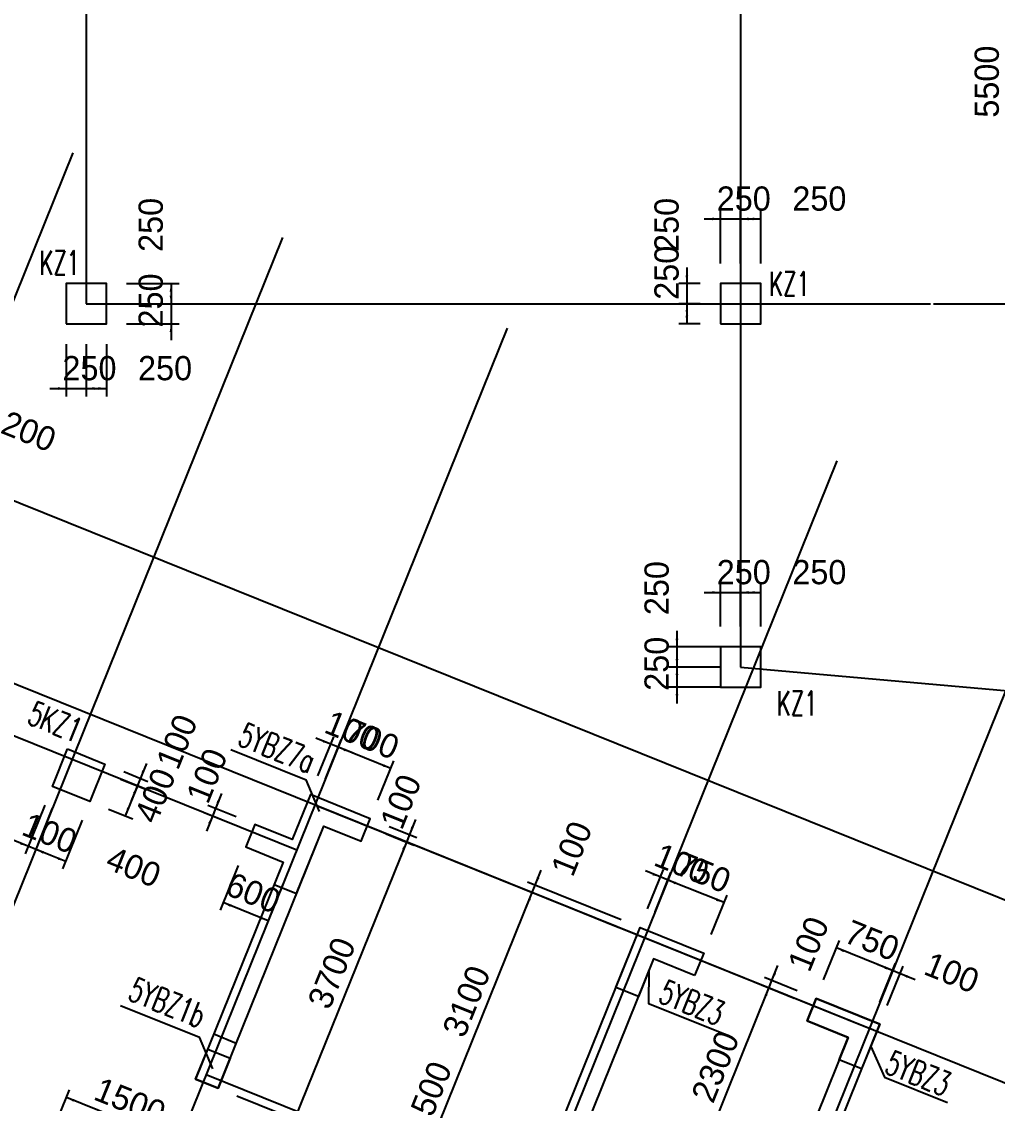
# Model space of a CAD drawing. Extents: x 387171 to 699106, y 11966 to 245688.
# Drawn here: x 554158 to 566237, y 78685 to 92081 of the extents above; entities that cross this region are included whole.
import ezdxf

# ---------------------------------------------------------------- set-up
doc = ezdxf.new("R2010")
doc.units = 0
doc.header["$LTSCALE"] = 100
doc.header["$MEASUREMENT"] = 0
doc.linetypes.add('DASHED', pattern=[19.05, 12.7, -6.35])
for name, color, linetype in [('b边缘构件', 235, 'Continuous'), ('COLU', 7, 'Continuous'), ('colu-主楼', 7, 'Continuous'), ('COLU_DASH', 9, 'DASHED'), ('DIM', 3, 'Continuous'), ('DOTE', 253, 'Continuous'), ('L-AXIS', 3, 'Continuous'), ('NUM', 7, 'Continuous'), ('wall-主楼', 2, 'Continuous'), ('Y阴影', 254, 'Continuous'), ('小尺寸', 4, 'Continuous'), ('边缘构件标注', 1, 'Continuous')]:
    doc.layers.add(name, color=color, linetype=linetype)
doc.styles.add('hztxt', font='hztxt')
doc.styles.get("Standard").update_dxf_attribs({"font": 'standard'})
doc.dimstyles.get("Standard").update_dxf_attribs({"dimtxt": 300, "dimasz": 100, "dimexe": 100, "dimexo": 250, "dimgap": 100, "dimtad": 0, "dimtoh": 1, "dimdec": 0, "dimdsep": 46, "dimcen": 0.09, "dimclrt": 7, "dimadec": 0, "dimazin": 0, "dimtfac": 1, "dimtdec": 4, "dimtofl": 0, "dimtmove": 0, "dimatfit": 3, "dimfxl": 1, "dimtolj": 1, "dimtzin": 0, "dimarcsym": 0})

# ---------------------------------------------------------------- blocks, each defined once
blk = doc.blocks.new('*D2089')
at = {"layer": 'L-AXIS', "color": 0, "linetype": 'ByBlock', "lineweight": -2}
for p, q in [((565446, 94088), (566558, 94088)), ((566458, 88588), (566458, 94088)), ((565446, 88588), (566558, 88588))]:
    blk.add_line(p, q, dxfattribs=at)
for points in [[(566458, 94088), (566474, 93988), (566441, 93988)], [(566458, 88588), (566441, 88688), (566474, 88688)]]:
    blk.add_solid(points, dxfattribs=at)
at = {"layer": 'L-AXIS', "color": 7, "linetype": 'Continuous', "lineweight": -2, "insert": (566108, 91338), "char_height": 300, "width": 780, "attachment_point": 5, "rotation": 90, "style": 'hztxt'}
blk.add_mtext('5500', dxfattribs=at)
blk = doc.blocks.new('*D1803')
at = {"layer": '小尺寸', "color": 0, "linetype": 'ByBlock', "lineweight": -2}
for p, q in [((555422, 82794), (555721, 82673)), ((555703, 82896), (555516, 82432)), ((555384, 82701), (555684, 82580))]:
    blk.add_line(p, q, dxfattribs=at)
for points in [[(555628, 82710), (555650, 82809), (555681, 82797)], [(555591, 82618), (555569, 82519), (555538, 82531)]]:
    blk.add_solid(points, dxfattribs=at)
at = {"layer": '小尺寸', "color": 7, "linetype": 'Continuous', "lineweight": -2, "insert": (556081, 83164), "char_height": 300, "width": 476.67, "attachment_point": 5, "rotation": 68.0454, "style": 'hztxt'}
blk.add_mtext('100', dxfattribs=at)
blk = doc.blocks.new('*D1401')
at = {"layer": '小尺寸', "color": 0, "linetype": 'ByBlock', "lineweight": -2}
for p, q in [((555384, 82701), (555684, 82580)), ((555591, 82618), (555441, 82247)), ((555235, 82330), (555534, 82209))]:
    blk.add_line(p, q, dxfattribs=at)
for points in [[(555591, 82618), (555569, 82519), (555538, 82531)], [(555441, 82247), (555463, 82346), (555494, 82333)]]:
    blk.add_solid(points, dxfattribs=at)
at = {"layer": '小尺寸', "color": 7, "linetype": 'Continuous', "lineweight": -2, "insert": (555812, 82497), "char_height": 300, "width": 576.67, "attachment_point": 5, "rotation": 68.0454, "style": 'hztxt'}
blk.add_mtext('400', dxfattribs=at)
blk = doc.blocks.new('*D1319')
at = {"layer": '小尺寸', "color": 0, "linetype": 'ByBlock', "lineweight": -2}
for p, q in [((554538, 82341), (554295, 81738)), ((554909, 82191), (554666, 81589)), ((554704, 81681), (554333, 81831))]:
    blk.add_line(p, q, dxfattribs=at)
for points in [[(554333, 81831), (554432, 81809), (554419, 81778)], [(554704, 81681), (554605, 81703), (554617, 81734)]]:
    blk.add_solid(points, dxfattribs=at)
at = {"layer": '小尺寸', "color": 7, "linetype": 'Continuous', "lineweight": -2, "insert": (555545, 81612), "char_height": 300, "width": 576.67, "attachment_point": 5, "rotation": 338.0454, "style": 'hztxt'}
blk.add_mtext('400', dxfattribs=at)
blk = doc.blocks.new('*D891')
at = {"layer": '小尺寸', "color": 0, "linetype": 'ByBlock', "lineweight": -2}
for p, q in [((554446, 82378), (554203, 81776)), ((554538, 82341), (554295, 81738)), ((554518, 81756), (554055, 81943))]:
    blk.add_line(p, q, dxfattribs=at)
for points in [[(554240, 81868), (554141, 81890), (554153, 81921)], [(554333, 81831), (554432, 81809), (554419, 81778)]]:
    blk.add_solid(points, dxfattribs=at)
at = {"layer": '小尺寸', "color": 7, "linetype": 'Continuous', "lineweight": -2, "insert": (554506, 82030), "char_height": 300, "width": 476.67, "attachment_point": 5, "rotation": 338.0454, "style": 'hztxt'}
blk.add_mtext('100', dxfattribs=at)
blk = doc.blocks.new('*D1137')
at = {"layer": '小尺寸', "color": 0, "linetype": 'ByBlock', "lineweight": -2}
for p, q in [((559132, 77956), (559319, 78419)), ((559829, 78214), (559226, 78457)), ((559642, 77750), (559039, 77993))]:
    blk.add_line(p, q, dxfattribs=at)
for points in [[(559319, 78419), (559297, 78320), (559266, 78333)], [(559132, 77956), (559154, 78055), (559185, 78042)]]:
    blk.add_solid(points, dxfattribs=at)
at = {"layer": '小尺寸', "color": 7, "linetype": 'Continuous', "lineweight": -2, "insert": (559230, 78868), "char_height": 300, "width": 566.67, "attachment_point": 5, "rotation": 68.0454, "style": 'hztxt'}
blk.add_mtext('500', dxfattribs=at)
blk = doc.blocks.new('*D681')
at = {"layer": '小尺寸', "color": 0, "linetype": 'ByBlock', "lineweight": -2}
for p, q in [((560403, 81109), (560590, 81573)), ((561544, 80865), (560385, 81332)), ((561582, 80957), (560422, 81425))]:
    blk.add_line(p, q, dxfattribs=at)
for points in [[(560515, 81387), (560537, 81486), (560568, 81474)], [(560478, 81295), (560456, 81196), (560425, 81208)]]:
    blk.add_solid(points, dxfattribs=at)
at = {"layer": '小尺寸', "color": 7, "linetype": 'Continuous', "lineweight": -2, "insert": (560968, 81841), "char_height": 300, "width": 476.67, "attachment_point": 5, "rotation": 68.0454, "style": 'hztxt'}
blk.add_mtext('100', dxfattribs=at)
blk = doc.blocks.new('*D432')
at = {"layer": '小尺寸', "color": 0, "linetype": 'ByBlock', "lineweight": -2}
for p, q in [((563334, 79928), (563521, 80391)), ((563761, 80079), (563353, 80243)), ((563724, 79986), (563316, 80150))]:
    blk.add_line(p, q, dxfattribs=at)
for points in [[(563446, 80206), (563468, 80305), (563499, 80292)], [(563409, 80113), (563387, 80014), (563356, 80027)]]:
    blk.add_solid(points, dxfattribs=at)
at = {"layer": '小尺寸', "color": 7, "linetype": 'Continuous', "lineweight": -2, "insert": (563899, 80660), "char_height": 300, "width": 476.67, "attachment_point": 5, "rotation": 68.0454, "style": 'hztxt'}
blk.add_mtext('100', dxfattribs=at)
blk = doc.blocks.new('*D2592')
at = {"layer": '小尺寸', "color": 0, "linetype": 'ByBlock', "lineweight": -2}
for p, q in [((562549, 77980), (563409, 80113)), ((563724, 79986), (563316, 80150)), ((563374, 77647), (562456, 78017))]:
    blk.add_line(p, q, dxfattribs=at)
for points in [[(563409, 80113), (563387, 80014), (563356, 80027)], [(562549, 77980), (562571, 78079), (562602, 78066)]]:
    blk.add_solid(points, dxfattribs=at)
at = {"layer": '小尺寸', "color": 7, "linetype": 'Continuous', "lineweight": -2, "insert": (562747, 79140), "char_height": 300, "width": 780, "attachment_point": 5, "rotation": 68.0454, "style": 'hztxt'}
blk.add_mtext('2300', dxfattribs=at)
blk = doc.blocks.new('*D2171')
at = {"layer": '小尺寸', "color": 0, "linetype": 'ByBlock', "lineweight": -2}
for p, q in [((565219, 80217), (564755, 80404)), ((564782, 79937), (564978, 80422)), ((564875, 79899), (565071, 80385))]:
    blk.add_line(p, q, dxfattribs=at)
for points in [[(564941, 80330), (564842, 80351), (564854, 80382)], [(565033, 80292), (565132, 80270), (565120, 80239)]]:
    blk.add_solid(points, dxfattribs=at)
at = {"layer": '小尺寸', "color": 7, "linetype": 'Continuous', "lineweight": -2, "insert": (565674, 80303), "char_height": 300, "width": 476.67, "attachment_point": 5, "rotation": 338.0454, "style": 'hztxt'}
blk.add_mtext('100', dxfattribs=at)
blk = doc.blocks.new('*D1732')
at = {"layer": '小尺寸', "color": 0, "linetype": 'ByBlock', "lineweight": -2}
for p, q in [((564087, 80217), (564282, 80703)), ((564941, 80330), (564245, 80610)), ((564782, 79937), (564978, 80422))]:
    blk.add_line(p, q, dxfattribs=at)
for points in [[(564245, 80610), (564344, 80588), (564332, 80557)], [(564941, 80330), (564842, 80351), (564854, 80382)]]:
    blk.add_solid(points, dxfattribs=at)
at = {"layer": '小尺寸', "color": 7, "linetype": 'Continuous', "lineweight": -2, "insert": (564686, 80702), "char_height": 300, "width": 566.67, "attachment_point": 5, "rotation": 338.0454, "style": 'hztxt'}
blk.add_mtext('750', dxfattribs=at)
blk = doc.blocks.new('*D1312')
at = {"layer": '小尺寸', "color": 0, "linetype": 'ByBlock', "lineweight": -2}
for p, q in [((562000, 81058), (562196, 81544)), ((562854, 81171), (562158, 81451)), ((562696, 80778), (562891, 81263))]:
    blk.add_line(p, q, dxfattribs=at)
for points in [[(562158, 81451), (562257, 81429), (562245, 81398)], [(562854, 81171), (562755, 81193), (562767, 81224)]]:
    blk.add_solid(points, dxfattribs=at)
at = {"layer": '小尺寸', "color": 7, "linetype": 'Continuous', "lineweight": -2, "insert": (562600, 81543), "char_height": 300, "width": 566.67, "attachment_point": 5, "rotation": 338.0454, "style": 'hztxt'}
blk.add_mtext('750', dxfattribs=at)
blk = doc.blocks.new('*D1259')
at = {"layer": '小尺寸', "color": 0, "linetype": 'ByBlock', "lineweight": -2}
for p, q in [((561907, 81096), (562103, 81581)), ((562344, 81376), (561880, 81563)), ((562000, 81058), (562196, 81544))]:
    blk.add_line(p, q, dxfattribs=at)
for points in [[(562066, 81489), (561967, 81510), (561979, 81541)], [(562158, 81451), (562257, 81429), (562245, 81398)]]:
    blk.add_solid(points, dxfattribs=at)
at = {"layer": '小尺寸', "color": 7, "linetype": 'Continuous', "lineweight": -2, "insert": (562332, 81651), "char_height": 300, "width": 476.67, "attachment_point": 5, "rotation": 338.0454, "style": 'hztxt'}
blk.add_mtext('100', dxfattribs=at)
blk = doc.blocks.new('*D18')
at = {"layer": '小尺寸', "color": 0, "linetype": 'ByBlock', "lineweight": -2}
for p, q in [((560988, 81089), (560385, 81332)), ((559319, 78419), (560478, 81295)), ((559829, 78214), (559226, 78457))]:
    blk.add_line(p, q, dxfattribs=at)
for points in [[(560478, 81295), (560456, 81196), (560425, 81208)], [(559319, 78419), (559341, 78518), (559372, 78506)]]:
    blk.add_solid(points, dxfattribs=at)
at = {"layer": '小尺寸', "color": 7, "linetype": 'Continuous', "lineweight": -2, "insert": (559666, 79950), "char_height": 300, "width": 775, "attachment_point": 5, "rotation": 68.0454, "style": 'hztxt'}
blk.add_mtext('3100', dxfattribs=at)
blk = doc.blocks.new('*D414')
at = {"layer": '小尺寸', "color": 0, "linetype": 'ByBlock', "lineweight": -2}
for p, q in [((556839, 81629), (556617, 81078)), ((557393, 81399), (557174, 80854)), ((557211, 80947), (556654, 81171))]:
    blk.add_line(p, q, dxfattribs=at)
for points in [[(556654, 81171), (556753, 81149), (556741, 81118)], [(557211, 80947), (557112, 80969), (557124, 81000)]]:
    blk.add_solid(points, dxfattribs=at)
at = {"layer": '小尺寸', "color": 7, "linetype": 'Continuous', "lineweight": -2, "insert": (557026, 81291), "char_height": 300, "width": 556.67, "attachment_point": 5, "rotation": 338.0454, "style": 'hztxt'}
blk.add_mtext('600', dxfattribs=at)
blk = doc.blocks.new('*D2997')
at = {"layer": '小尺寸', "color": 0, "linetype": 'ByBlock', "lineweight": -2}
for p, q in [((557919, 82703), (558115, 83189)), ((558727, 82834), (558077, 83096)), ((558568, 82442), (558764, 82927))]:
    blk.add_line(p, q, dxfattribs=at)
for points in [[(558077, 83096), (558176, 83074), (558164, 83043)], [(558727, 82834), (558628, 82856), (558640, 82887)]]:
    blk.add_solid(points, dxfattribs=at)
at = {"layer": '小尺寸', "color": 7, "linetype": 'Continuous', "lineweight": -2, "insert": (558495, 83197), "char_height": 300, "width": 566.67, "attachment_point": 5, "rotation": 338.0454, "style": 'hztxt'}
blk.add_mtext('700', dxfattribs=at)
blk = doc.blocks.new('*D2947')
at = {"layer": '小尺寸', "color": 0, "linetype": 'ByBlock', "lineweight": -2}
for p, q in [((558263, 83021), (557799, 83208)), ((557826, 82741), (558022, 83226)), ((557919, 82703), (558115, 83189))]:
    blk.add_line(p, q, dxfattribs=at)
for points in [[(557985, 83134), (557886, 83156), (557898, 83186)], [(558077, 83096), (558176, 83074), (558164, 83043)]]:
    blk.add_solid(points, dxfattribs=at)
at = {"layer": '小尺寸', "color": 7, "linetype": 'Continuous', "lineweight": -2, "insert": (558251, 83296), "char_height": 300, "width": 476.67, "attachment_point": 5, "rotation": 338.0454, "style": 'hztxt'}
blk.add_mtext('100', dxfattribs=at)
blk = doc.blocks.new('*D2541')
at = {"layer": '小尺寸', "color": 0, "linetype": 'ByBlock', "lineweight": -2}
for p, q in [((556632, 82521), (556445, 82058)), ((556775, 82140), (556427, 82280)), ((556813, 82233), (556464, 82373))]:
    blk.add_line(p, q, dxfattribs=at)
for points in [[(556557, 82336), (556579, 82435), (556610, 82422)], [(556520, 82243), (556498, 82144), (556467, 82157)]]:
    blk.add_solid(points, dxfattribs=at)
at = {"layer": '小尺寸', "color": 7, "linetype": 'Continuous', "lineweight": -2, "insert": (556452, 82743), "char_height": 300, "width": 476.67, "attachment_point": 5, "rotation": 68.0454, "style": 'hztxt'}
blk.add_mtext('100', dxfattribs=at)
blk = doc.blocks.new('*D2108')
at = {"layer": '小尺寸', "color": 0, "linetype": 'ByBlock', "lineweight": -2}
for p, q in [((558707, 82116), (559052, 81977)), ((559034, 82200), (558847, 81736)), ((558669, 82024), (559014, 81885))]:
    blk.add_line(p, q, dxfattribs=at)
for points in [[(558959, 82015), (558981, 82114), (559012, 82101)], [(558921, 81922), (558899, 81823), (558869, 81835)]]:
    blk.add_solid(points, dxfattribs=at)
at = {"layer": '小尺寸', "color": 7, "linetype": 'Continuous', "lineweight": -2, "insert": (558853, 82422), "char_height": 300, "width": 476.67, "attachment_point": 5, "rotation": 68.0454, "style": 'hztxt'}
blk.add_mtext('100', dxfattribs=at)
blk = doc.blocks.new('*D1209')
at = {"layer": '小尺寸', "color": 0, "linetype": 'ByBlock', "lineweight": -2}
for p, q in [((553796, 86918), (553239, 87143)), ((553362, 86913), (553462, 87161)), ((553548, 86838), (553648, 87086))]:
    blk.add_line(p, q, dxfattribs=at)
for points in [[(553425, 87068), (553326, 87090), (553338, 87121)], [(553610, 86993), (553709, 86971), (553697, 86940)]]:
    blk.add_solid(points, dxfattribs=at)
at = {"layer": '小尺寸', "color": 7, "linetype": 'Continuous', "lineweight": -2, "insert": (554247, 87006), "char_height": 300, "width": 566.67, "attachment_point": 5, "rotation": 338.0454, "style": 'hztxt'}
blk.add_mtext('200', dxfattribs=at)
blk = doc.blocks.new('*D934')
at = {"layer": '小尺寸', "color": 0, "linetype": 'ByBlock', "lineweight": -2}
for p, q in [((554621, 78534), (554749, 78852)), ((556103, 78198), (554712, 78759)), ((556012, 77973), (556140, 78291))]:
    blk.add_line(p, q, dxfattribs=at)
for points in [[(554712, 78759), (554811, 78737), (554798, 78706)], [(556103, 78198), (556004, 78220), (556016, 78251)]]:
    blk.add_solid(points, dxfattribs=at)
at = {"layer": '小尺寸', "color": 7, "linetype": 'Continuous', "lineweight": -2, "insert": (555501, 78710), "char_height": 300, "width": 690, "attachment_point": 5, "rotation": 338.0454, "style": 'hztxt'}
blk.add_mtext('1500', dxfattribs=at)
blk = doc.blocks.new('*D1081')
at = {"layer": '小尺寸', "color": 0, "linetype": 'ByBlock', "lineweight": -2}
for p, q in [((558669, 82023), (559014, 81884)), ((558921, 81922), (557538, 78490)), ((556822, 78779), (557631, 78453))]:
    blk.add_line(p, q, dxfattribs=at)
for points in [[(558921, 81922), (558899, 81823), (558868, 81835)], [(557538, 78490), (557560, 78589), (557591, 78577)]]:
    blk.add_solid(points, dxfattribs=at)
at = {"layer": '小尺寸', "color": 7, "linetype": 'Continuous', "lineweight": -2, "insert": (557998, 80299), "char_height": 300, "width": 780, "attachment_point": 5, "rotation": 68.0454, "style": 'hztxt'}
blk.add_mtext('3700', dxfattribs=at)
blk = doc.blocks.new('*D152')
at = {"layer": 'DIM', "color": 0, "linetype": 'ByBlock', "lineweight": -2}
for p, q in [((562394, 89038), (562394, 88388)), ((562558, 88838), (562294, 88838)), ((562558, 88588), (562294, 88588))]:
    blk.add_line(p, q, dxfattribs=at)
for points in [[(562394, 88838), (562377, 88938), (562410, 88938)], [(562394, 88588), (562410, 88488), (562377, 88488)]]:
    blk.add_solid(points, dxfattribs=at)
at = {"layer": 'DIM', "color": 7, "linetype": 'Continuous', "lineweight": -2, "insert": (562144, 89564), "char_height": 300, "width": 566.67, "attachment_point": 5, "rotation": 90, "style": 'hztxt'}
blk.add_mtext('250', dxfattribs=at)
blk = doc.blocks.new('*D119')
at = {"layer": 'DIM', "color": 0, "linetype": 'ByBlock', "lineweight": -2}
for p, q in [((562558, 88588), (562294, 88588)), ((562394, 88588), (562394, 88338)), ((562558, 88338), (562294, 88338))]:
    blk.add_line(p, q, dxfattribs=at)
for points in [[(562394, 88588), (562410, 88488), (562377, 88488)], [(562394, 88338), (562377, 88438), (562410, 88438)]]:
    blk.add_solid(points, dxfattribs=at)
at = {"layer": 'DIM', "color": 7, "linetype": 'Continuous', "lineweight": -2, "insert": (562144, 88971), "char_height": 300, "width": 566.67, "attachment_point": 5, "rotation": 90, "style": 'hztxt'}
blk.add_mtext('250', dxfattribs=at)
blk = doc.blocks.new('*D2670')
at = {"layer": 'DIM', "color": 0, "linetype": 'ByBlock', "lineweight": -2}
for p, q in [((562608, 89638), (563258, 89638)), ((562808, 89088), (562808, 89738)), ((563058, 89088), (563058, 89738))]:
    blk.add_line(p, q, dxfattribs=at)
for points in [[(562808, 89638), (562708, 89621), (562708, 89655)], [(563058, 89638), (563158, 89655), (563158, 89621)]]:
    blk.add_solid(points, dxfattribs=at)
at = {"layer": 'DIM', "color": 7, "linetype": 'Continuous', "lineweight": -2, "insert": (563098, 89888), "char_height": 300, "width": 566.67, "attachment_point": 5, "style": 'hztxt'}
blk.add_mtext('250', dxfattribs=at)
blk = doc.blocks.new('*D2271')
at = {"layer": 'DIM', "color": 0, "linetype": 'ByBlock', "lineweight": -2}
for p, q in [((563058, 89088), (563058, 89738)), ((563058, 89638), (563308, 89638)), ((563308, 89088), (563308, 89738))]:
    blk.add_line(p, q, dxfattribs=at)
for points in [[(563058, 89638), (563158, 89655), (563158, 89621)], [(563308, 89638), (563208, 89621), (563208, 89655)]]:
    blk.add_solid(points, dxfattribs=at)
at = {"layer": 'DIM', "color": 7, "linetype": 'Continuous', "lineweight": -2, "insert": (564034, 89888), "char_height": 300, "width": 566.67, "attachment_point": 5, "style": 'hztxt'}
blk.add_mtext('250', dxfattribs=at)
blk = doc.blocks.new('*D799')
at = {"layer": 'DIM', "color": 0, "linetype": 'ByBlock', "lineweight": -2}
for p, q in [((555458, 88838), (556108, 88838)), ((556008, 88838), (556008, 88588)), ((555458, 88588), (556108, 88588))]:
    blk.add_line(p, q, dxfattribs=at)
for points in [[(556008, 88838), (556025, 88738), (555991, 88738)], [(556008, 88588), (555991, 88688), (556025, 88688)]]:
    blk.add_solid(points, dxfattribs=at)
at = {"layer": 'DIM', "color": 7, "linetype": 'Continuous', "lineweight": -2, "insert": (555758, 89564), "char_height": 300, "width": 566.67, "attachment_point": 5, "rotation": 90, "style": 'hztxt'}
blk.add_mtext('250', dxfattribs=at)
blk = doc.blocks.new('*D398')
at = {"layer": 'DIM', "color": 0, "linetype": 'ByBlock', "lineweight": -2}
for p, q in [((556008, 88788), (556008, 88138)), ((555458, 88588), (556108, 88588)), ((555458, 88338), (556108, 88338))]:
    blk.add_line(p, q, dxfattribs=at)
for points in [[(556008, 88588), (555991, 88688), (556025, 88688)], [(556008, 88338), (556025, 88238), (555991, 88238)]]:
    blk.add_solid(points, dxfattribs=at)
at = {"layer": 'DIM', "color": 7, "linetype": 'Continuous', "lineweight": -2, "insert": (555758, 88628), "char_height": 300, "width": 566.67, "attachment_point": 5, "rotation": 90, "style": 'hztxt'}
blk.add_mtext('250', dxfattribs=at)
blk = doc.blocks.new('*D313')
at = {"layer": 'DIM', "color": 0, "linetype": 'ByBlock', "lineweight": -2}
for p, q in [((554708, 88088), (554708, 87438)), ((554958, 88088), (554958, 87438)), ((554508, 87538), (555158, 87538))]:
    blk.add_line(p, q, dxfattribs=at)
for points in [[(554708, 87538), (554608, 87521), (554608, 87555)], [(554958, 87538), (555058, 87555), (555058, 87521)]]:
    blk.add_solid(points, dxfattribs=at)
at = {"layer": 'DIM', "color": 7, "linetype": 'Continuous', "lineweight": -2, "insert": (554998, 87788), "char_height": 300, "width": 566.67, "attachment_point": 5, "style": 'hztxt'}
blk.add_mtext('250', dxfattribs=at)
blk = doc.blocks.new('*D2908')
at = {"layer": 'DIM', "color": 0, "linetype": 'ByBlock', "lineweight": -2}
for p, q in [((554958, 88088), (554958, 87438)), ((555208, 88088), (555208, 87438)), ((554958, 87538), (555208, 87538))]:
    blk.add_line(p, q, dxfattribs=at)
for points in [[(554958, 87538), (555058, 87555), (555058, 87521)], [(555208, 87538), (555108, 87521), (555108, 87555)]]:
    blk.add_solid(points, dxfattribs=at)
at = {"layer": 'DIM', "color": 7, "linetype": 'Continuous', "lineweight": -2, "insert": (555934, 87788), "char_height": 300, "width": 566.67, "attachment_point": 5, "style": 'hztxt'}
blk.add_mtext('250', dxfattribs=at)
blk = doc.blocks.new('*D2830')
at = {"layer": 'DIM', "color": 0, "linetype": 'ByBlock', "lineweight": -2}
for p, q in [((562808, 84589), (562808, 85112)), ((563058, 84589), (563058, 85112)), ((562608, 85012), (563258, 85012))]:
    blk.add_line(p, q, dxfattribs=at)
for points in [[(562808, 85012), (562708, 84995), (562708, 85029)], [(563058, 85012), (563158, 85029), (563158, 84995)]]:
    blk.add_solid(points, dxfattribs=at)
at = {"layer": 'DIM', "color": 7, "linetype": 'Continuous', "lineweight": -2, "insert": (563098, 85262), "char_height": 300, "width": 566.67, "attachment_point": 5, "style": 'hztxt'}
blk.add_mtext('250', dxfattribs=at)
blk = doc.blocks.new('*D457')
at = {"layer": 'DIM', "color": 0, "linetype": 'ByBlock', "lineweight": -2}
for p, q in [((563058, 84589), (563058, 85112)), ((563308, 84589), (563308, 85112)), ((563058, 85012), (563308, 85012))]:
    blk.add_line(p, q, dxfattribs=at)
for points in [[(563058, 85012), (563158, 85029), (563158, 84995)], [(563308, 85012), (563208, 84995), (563208, 85029)]]:
    blk.add_solid(points, dxfattribs=at)
at = {"layer": 'DIM', "color": 7, "linetype": 'Continuous', "lineweight": -2, "insert": (564034, 85262), "char_height": 300, "width": 566.67, "attachment_point": 5, "style": 'hztxt'}
blk.add_mtext('250', dxfattribs=at)
blk = doc.blocks.new('*D2448')
at = {"layer": 'DIM', "color": 0, "linetype": 'ByBlock', "lineweight": -2}
for p, q in [((562271, 84539), (562271, 83889)), ((562808, 84339), (562171, 84339)), ((562808, 84089), (562171, 84089))]:
    blk.add_line(p, q, dxfattribs=at)
for points in [[(562271, 84339), (562254, 84439), (562288, 84439)], [(562271, 84089), (562288, 83989), (562254, 83989)]]:
    blk.add_solid(points, dxfattribs=at)
at = {"layer": 'DIM', "color": 7, "linetype": 'Continuous', "lineweight": -2, "insert": (562021, 85066), "char_height": 300, "width": 566.67, "attachment_point": 5, "rotation": 90, "style": 'hztxt'}
blk.add_mtext('250', dxfattribs=at)
blk = doc.blocks.new('*D40')
at = {"layer": 'DIM', "color": 0, "linetype": 'ByBlock', "lineweight": -2}
for p, q in [((562271, 84289), (562271, 83639)), ((562808, 84089), (562171, 84089)), ((562808, 83839), (562171, 83839))]:
    blk.add_line(p, q, dxfattribs=at)
for points in [[(562271, 84089), (562254, 84189), (562288, 84189)], [(562271, 83839), (562288, 83739), (562254, 83739)]]:
    blk.add_solid(points, dxfattribs=at)
at = {"layer": 'DIM', "color": 7, "linetype": 'Continuous', "lineweight": -2, "insert": (562021, 84129), "char_height": 300, "width": 566.67, "attachment_point": 5, "rotation": 90, "style": 'hztxt'}
blk.add_mtext('250', dxfattribs=at)

msp = doc.modelspace()

# ---------------------------------------------------------------- hatches: boundary and pattern name
at = {"layer": 'Y阴影'}
h = msp.add_hatch(dxfattribs=at)
h.set_pattern_fill('ANSI31', color=256, scale=25, angle=-21.95462, style=0)
h.set_pattern_definition([])
h.paths.add_polyline_path([(557899, 82118.7), (558362.7, 81931.8), (558474.9, 82210), (557732.9, 82509.1), (557508.6, 81952.7), (557044.8, 82139.6), (556932.7, 81861.4), (557396.4, 81674.4), (557284.3, 81396.2), (557562.5, 81284)], flags=0)
h = msp.add_hatch(dxfattribs=at)
h.set_pattern_fill('ANSI31', color=256, scale=25, angle=-21.95462, style=0)
h.set_pattern_definition([])
h.paths.add_polyline_path([(562490, 80268.1), (561979.7, 80473.3), (561793, 80010), (561514.7, 80122.1), (561813.8, 80864.1), (562602.1, 80546)], flags=0)
h = msp.add_hatch(dxfattribs=at)
h.set_pattern_fill('ANSI31', color=256, scale=25, angle=-21.95462, style=0)
h.set_pattern_definition([])
h.paths.add_polyline_path([(564781.6, 79667.4), (564557.3, 79111), (564279.1, 79223.1), (564391.2, 79501.4), (563881.1, 79707), (563993.3, 79985.2)], flags=0)
h = msp.add_hatch(dxfattribs=at)
h.set_pattern_fill('ANSI31', color=256, scale=25, angle=-21.95462, style=0)
h.set_pattern_definition([])
h.paths.add_polyline_path([(556739.9, 79243.3), (556590.3, 78872.3), (556312.1, 78984.5), (556461.6, 79355.4)], flags=0)

# ---------------------------------------------------------------- linework, layer by layer
at = {"layer": 'b边缘构件'}
for points in [[(557899, 82118.7), (558362.7, 81931.8), (558474.9, 82210), (557732.9, 82509.1), (557508.6, 81952.7), (557044.8, 82139.6), (556932.7, 81861.4), (557396.4, 81674.4), (557284.3, 81396.2), (557562.5, 81284)], [(562490, 80268.1), (561979.7, 80473.3), (561793, 80010), (561514.7, 80122.1), (561813.8, 80864.1), (562602.1, 80546)]]:
    msp.add_lwpolyline(points, close=True, dxfattribs=at)
for points in [[(564781.6, 79667.4), (564557.3, 79111), (564279.1, 79223.1), (564391.2, 79501.4), (563881.1, 79707), (563993.3, 79985.2), (564781.6, 79667.4)], [(556739.9, 79243.3), (556590.3, 78872.3), (556312.1, 78984.5), (556461.6, 79355.4), (556739.9, 79243.3)]]:
    msp.add_lwpolyline(points, dxfattribs=at)
for centre in [(558085.9, 82040.7), (557825.6, 81930)]:
    msp.add_arc(centre, 2.5, 68.04538, 158.04538, dxfattribs=at)
at = {"layer": 'COLU'}
for points in [[(554708.1, 88337.9), (555208.1, 88337.9), (555208.1, 88837.9), (554708.1, 88837.9)], [(562808.1, 88337.9), (563308.1, 88337.9), (563308.1, 88837.9), (562808.1, 88837.9)], [(562808.1, 83839.2), (563308.1, 83839.2), (563308.1, 84339.2), (562808.1, 84339.2)]]:
    msp.add_lwpolyline(points, close=True, dxfattribs=at)
at = {"layer": 'colu-主楼'}
msp.add_lwpolyline([(554726, 83074), (555189.8, 82887.1), (555002.8, 82423.3), (554539.1, 82610.3)], close=True, dxfattribs=at)
at = {"layer": 'COLU_DASH'}
msp.add_line((556814.7, 79428.8), (556536.4, 79540.9), dxfattribs=at)
at = {"layer": 'DOTE'}
for p, q in [((554958.1, 210429.3), (554958.1, 88587.9)), ((563058.1, 210429.3), (563058.1, 84089.2)), ((571646, 79056.8), (530053.9, 95822.8)), ((557563.8, 81822.3), (529044.5, 93318.6)), ((570831.9, 77120.7), (537661.8, 90491.8)), ((554790.4, 90455.3), (552184.5, 83990.7)), ((557387.3, 89408.5), (553099, 78770.2)), ((554958.1, 88587.9), (565409.3, 88587.9)), ((560169.8, 88286.9), (550186.9, 63522.1)), ((564250.7, 86641.8), (560523.1, 77394.8)), ((567033.1, 85520.2), (563305.6, 76273.2)), ((563058.1, 84089.2), (590806, 81628.2)), ((564651.5, 79612.1), (557788.2, 82378.7)), ((569514.9, 73770.2), (556442.2, 79039.8))]:
    msp.add_line(p, q, dxfattribs=at)
at = {"layer": 'L-AXIS'}
msp.add_line((565446, 88587.9), (567054.6, 88587.9), dxfattribs=at)
at = {"layer": 'wall-主楼'}
for points in [[(557396.3, 81674.1), (556312.1, 78984.5), (556590.3, 78872.3), (557898.9, 82118.5), (558362.6, 81931.5), (558474.8, 82209.8), (557732.8, 82508.9), (557508.5, 81952.4), (557044.7, 82139.3), (556932.6, 81861.1)], [(562489.9, 80267.8), (561979.8, 80473.4), (560708.6, 77320), (559873.9, 77656.5), (560060.8, 78120.2), (560617.3, 77895.9), (561813.7, 80863.8), (562602.1, 80546)], [(563993.3, 79985.2), (563881.1, 79707), (564391.2, 79501.4), (563606.1, 77553.7), (563977.1, 77404.1), (564089.3, 77682.4), (563996.5, 77719.7), (564781.6, 79667.4)]]:
    msp.add_lwpolyline(points, close=True, dxfattribs=at)
at = {"layer": '边缘构件标注', "color": 200}
for p, q in [((556747.2, 83067.9), (557679.8, 82692)), ((557845.9, 82301.6), (557679.8, 82692)), ((561923.7, 80334.3), (561919, 79919.8)), ((555381.5, 79898.7), (556359.9, 79504.3)), ((562900.1, 79524.3), (561919, 79919.8)), ((556526, 79113.9), (556359.9, 79504.3))]:
    msp.add_line(p, q, dxfattribs=at)
msp.add_lwpolyline([(564669.5, 79389.2), (564839.9, 79009.5), (565619, 78695.4)], dxfattribs=at)

# ---------------------------------------------------------------- texts
at = {"layer": 'NUM', "color": 200, "width": 0.7}
for p in [(554379.5, 88944), (563414.1, 88684.4), (563508.2, 83490)]:
    msp.add_text('KZ1', height=300, dxfattribs=at).set_placement(p)
at = {"layer": '边缘构件标注', "color": 200, "width": 0.7}
for s, p in [('5KZ1', (554210.3, 83395.6)), ('5YBZ7a', (556816.7, 83129.4)), ('5YBZ1b', (555458, 79975.6)), ('5YBZ3', (562024.1, 79946)), ('5YBZ3', (564825.2, 79070.4))]:
    msp.add_text(s, height=300, rotation=338.04538, dxfattribs=at).set_placement(p)

# ---------------------------------------------------------------- dimensions: what is measured, and where the dimension line sits
at = {"layer": 'DIM', "color": 200}
for p1, p2, distance, picture, middle in [((562808.1, 88837.9), (563058.1, 88837.9), 800, '*D2670', (562590, 89887.9)), ((563058.1, 88837.9), (563308.1, 88837.9), 800, '*D2271', (563526.1, 89887.9)), ((555208.1, 88837.9), (555208.1, 88587.9), 800, '*D799', (555758.1, 89056)), ((562808.1, 88837.9), (562808.1, 88587.9), -414.3, '*D152', (562143.8, 89056)), ((562808.1, 88587.9), (562808.1, 88337.9), -414.3, '*D119', (562143.8, 88462.9)), ((555208.1, 88587.9), (555208.1, 88337.9), 800, '*D398', (555758.1, 88119.9)), ((554708.1, 88337.9), (554958.1, 88337.9), -800, '*D313', (554490, 87787.9)), ((554958.1, 88337.9), (555208.1, 88337.9), -800, '*D2908', (555426.1, 87787.9)), ((563058.1, 84339.2), (563058.1, 84089.2), -787.2, '*D2448', (562020.9, 84557.3)), ((562808.1, 84339.2), (563058.1, 84339.2), 672.9, '*D2830', (562590, 85262.1))]:
    dim = msp.add_aligned_dim(p1=p1, p2=p2, distance=distance, dimstyle='Standard', dxfattribs=at)
    dim.commit()
    dim.dimension.update_dxf_attribs({"geometry": picture, "text_midpoint": middle})
for base, p1, p2, angle, picture, middle in [((563308.1, 85012.1), (563058.1, 84339.2), (563308.1, 84339.2), 180, '*D457', (563526.1, 85262.1)), ((562270.9, 83839.2), (563058.1, 84089.2), (563058.1, 83839.2), 90, '*D40', (562020.9, 83621.1))]:
    dim = msp.add_linear_dim(base=base, p1=p1, p2=p2, angle=angle, dimstyle='Standard', dxfattribs=at)
    dim.commit()
    dim.dimension.update_dxf_attribs({"geometry": picture, "text_midpoint": middle})
at = {"layer": 'L-AXIS'}
dim = msp.add_linear_dim(base=(566457.5, 94087.9), p1=(565196, 88587.9), p2=(565196, 94087.9), angle=90, dimstyle='Standard', dxfattribs=at)
dim.commit()
dim.dimension.update_dxf_attribs({"geometry": '*D2089', "text_midpoint": (566107.5, 91337.9)})
at = {"layer": '小尺寸'}
for base, p1, p2, angle, picture, middle in [((553424.9, 87067.9), (553454.3, 86605.9), (553268.8, 86680.7), 158.04538, '*D1209', (553798.4, 87186.9)), ((557984.6, 83133.6), (557825.5, 82471.5), (557732.8, 82508.9), 158.04538, '*D2947', (557890.8, 83440.9)), ((558077.4, 83096.2), (558474.8, 82209.8), (557825.5, 82471.5), 158.04538, '*D2997', (558495.5, 83197.2)), ((556519.8, 82243.1), (557044.7, 82139.3), (557007.3, 82046.6), 68.04538, '*D2541', (556306.6, 82383)), ((558921.4, 81921.9), (558474.8, 82209.8), (558437.4, 82117), 68.04538, '*D2108', (558708.2, 82061.8)), ((557538, 78490.3), (558437.3, 82116.8), (556590.3, 78872.3), 68.04538, '*D1081', (557997.8, 80299.4)), ((556654.5, 81171.1), (557486.6, 81630.6), (556932.6, 81861.1), 158.04538, '*D414', (557026.2, 81290.8)), ((562065.5, 81488.5), (561906.5, 80826.5), (561813.7, 80863.8), 158.04538, '*D1259', (561971.7, 81795.9)), ((562158.3, 81451.2), (562602.1, 80546), (561906.5, 80826.5), 158.04538, '*D1312', (562599.6, 81542.8)), ((564245.1, 80609.9), (564688.9, 79704.8), (563993.3, 79985.2), 158.04538, '*D1732', (564686.4, 80701.6)), ((564940.7, 80329.5), (564781.6, 79667.4), (564688.9, 79704.8), 158.04538, '*D2171', (565314.2, 80448.5)), ((563408.8, 80113), (563606.1, 77553.7), (563955.9, 79892.5), 68.04538, '*D2592', (562747, 79139.9)), ((554711.7, 78758.8), (555918.8, 77741.3), (554527.6, 78302.2), 158.04538, '*D934', (555500.8, 78710.3))]:
    dim = msp.add_linear_dim(base=base, p1=p1, p2=p2, angle=angle, dimstyle='Standard', dxfattribs=at)
    dim.commit()
    dim.dimension.update_dxf_attribs({"geometry": picture, "text_midpoint": middle})
for p1, p2, distance, picture, middle in [((555189.8, 82887.1), (555152.4, 82794.3), 472.7, '*D1803', (555935.6, 82804.2)), ((555152.4, 82794.3), (555002.8, 82423.3), 472.7, '*D1401', (555591.6, 81950.9)), ((554631.9, 82572.9), (554539.1, 82610.3), 800, '*D891', (554146.2, 82175.7)), ((555002.8, 82423.3), (554631.9, 82572.9), 800, '*D1319', (554999.5, 81831.7)), ((561776.3, 80771.1), (561813.7, 80863.8), 1400, '*D681', (560822.6, 81481.1)), ((560060.8, 78120.2), (561219.8, 80995.4), 800, '*D18', (559666.5, 79950.4)), ((563955.9, 79892.5), (563993.3, 79985.2), 589.9, '*D432', (563753.5, 80299.6)), ((559873.9, 77656.5), (560060.8, 78120.2), 800, '*D1137', (558993.5, 78280.9))]:
    dim = msp.add_aligned_dim(p1=p1, p2=p2, distance=distance, dimstyle='Standard', dxfattribs=at)
    dim.commit()
    dim.dimension.update_dxf_attribs({"geometry": picture, "text_midpoint": middle})

doc.saveas('drawing.dxf')
